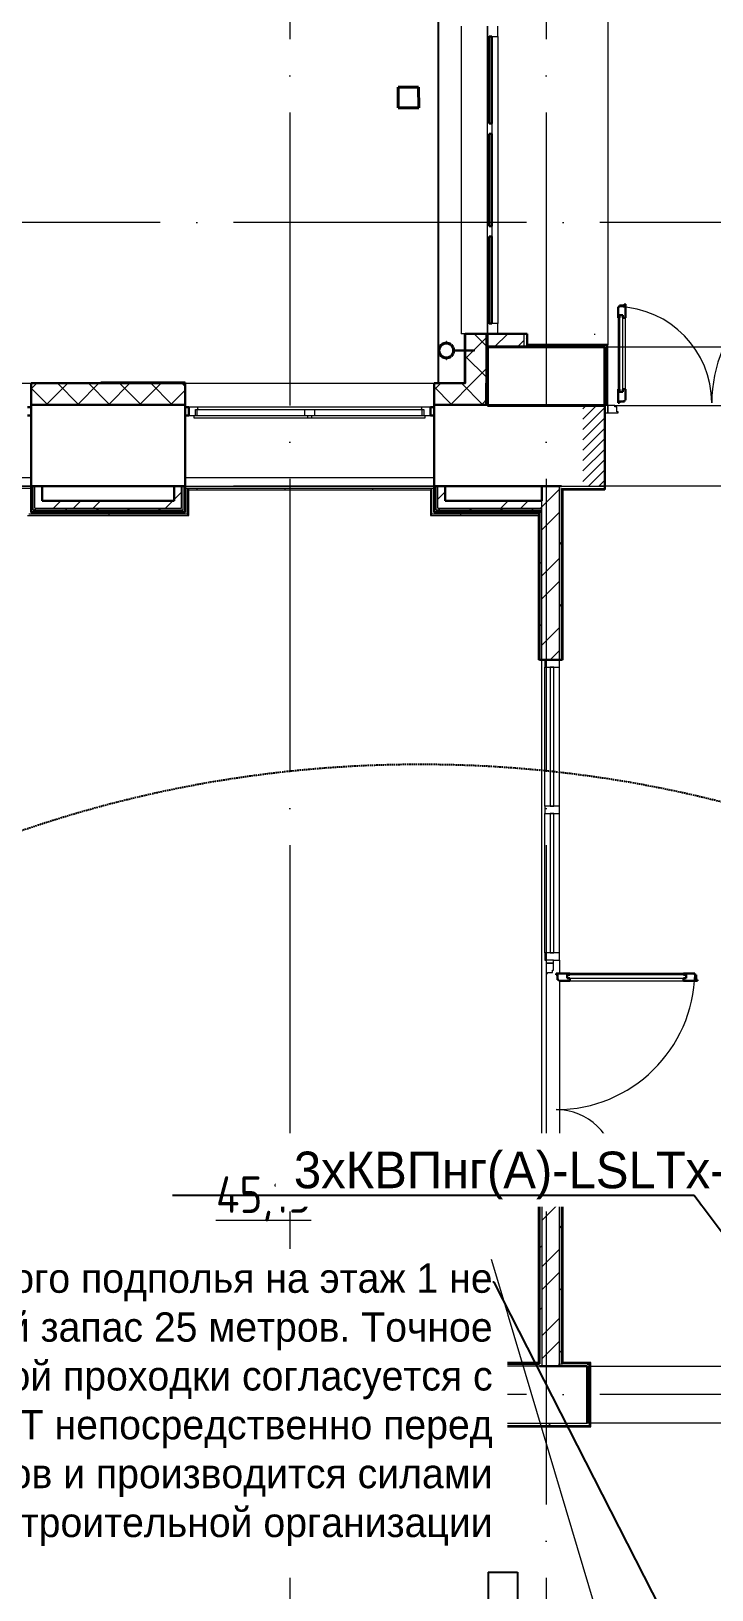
# Model space of a CAD drawing. Header units: millimetres. Extents: x -695119 to 412940, y -249585 to 622758.
# Drawn here: x 138346 to 142991, y 68303 to 78940 of the extents above; entities that cross this region are included whole.
import ezdxf
from ezdxf import colors
from ezdxf.entities.mleader import LeaderData, LeaderLine
from ezdxf.math import Vec2, Vec3

# ---------------------------------------------------------------- set-up
doc = ezdxf.new("R2010")
doc.units = ezdxf.units.MM
for name, pattern in [('ADSK_Линия сетки', [25, 20, -2.5, 0, -2.5]), ('ADSK_Невидимые', [5, 3, -2]), ('ADSK_Сверху', [450, 300, -150]), ('ADSK_Штриховая_ш2 п1_5', [4.5, 3, -1.5]), ('DASH', [0.75, 0.5, -0.25])]:
    doc.linetypes.add(name, pattern=pattern)
for name, color, linetype, lineweight in [('_ Окна', 252, 'Continuous', 30), ('_СС_КНС-Внешние связи', 250, 'Continuous', 30), ('Витраж', 252, 'Continuous', 9), ('Двери', 8, 'Continuous', 9), ('Линии', 7, 'Continuous', 9), ('Марки помещений', 8, 'Continuous', 20), ('Несущие колонны', 252, 'Continuous', 18), ('Обобщенные модели', 8, 'Continuous', 18), ('Ограждение', 8, 'Continuous', 9), ('Окна', 252, 'Continuous', 9), ('Оси', 252, 'Continuous', 9), ('Панели витража', 8, 'Continuous', 9), ('Перекрытие', 252, 'Continuous', 18), ('Стены внутренние', 252, 'Continuous', 18), ('Стены наружные', 252, 'Continuous', 18), ('Стены разрез', 7, 'Continuous', 30), ('Стены штриховка', 7, 'Continuous', 9), ('ТХ Текст', 251, 'Continuous', 0)]:
    doc.layers.add(name, color=color, linetype=linetype, lineweight=lineweight)
doc.layers.add('_19D-Телекоммуникационные шкафы', color=7, linetype='Continuous')
doc.layers.add('Стены', color=194, linetype='Continuous')
doc.layers.add('Двери открывание', color=7, linetype='Continuous', lineweight=9, true_color=0xc0c0c0)
doc.styles.add('GOST Common_3', font='', dxfattribs={"height": 3.5})
doc.styles.add('Mipgost_5', font='', dxfattribs={"height": 250})
doc.styles.get('GOST Common_3').set_extended_font_data('GOST type B')
doc.styles.get('Mipgost_5').set_extended_font_data('Mipgost')
pattern_1 = [(0, (-32121.8, 98), (0, 600), []), (90, (-32121.8, 98), (-600, 4e-14), [])]

# ---------------------------------------------------------------- blocks, each defined once
blk = doc.blocks.new('1 этаж')
at = {"layer": 'Двери', "lineweight": 18, "true_color": 0x636466}
h = blk.add_hatch(dxfattribs=at)
h.set_pattern_fill('FP_2', color=251, style=0, pattern_type=2)
h.set_pattern_definition([(45, (-31807.8, -5066.73), (-35.3553, 35.3553), [])])
h.paths.add_polyline_path([(-32558, -5342), (-32558, -4792), (-32708, -4792), (-32708, -5342)])
h.paths.add_polyline_path([(-30808, -5342), (-30658, -5342), (-30658, -4792), (-30808, -4792), (-30808, -4876)])
h = blk.add_hatch(dxfattribs=at)
h.set_pattern_fill('FP_2', color=251, angle=180, style=0, pattern_type=2)
h.set_pattern_definition([(225, (-36377.8, -11541.73), (35.3553, -35.3553), [])])
h.paths.add_polyline_path([(-35603, -11737), (-35603, -11347), (-35753, -11347), (-35753, -11737)])
h.paths.add_polyline_path([(-37403, -11737), (-37253, -11737), (-37253, -11347), (-37403, -11347)])
at = {"layer": 'Обобщенные модели', "lineweight": 9, "true_color": 0x636466}
h = blk.add_hatch(dxfattribs=at)
h.set_pattern_fill('FP_8', color=251, style=0, pattern_type=2)
h.set_pattern_definition([(45, (-32121.82, 98), (-106.066, 106.066), [])])
h.paths.add_polyline_path([(-33640, -4465), (-33627, -4464), (-33608, -4454), (-33594, -4436), (-33590, -4416), (-33596, -4393), (-33610, -4376), (-33630, -4367), (-33653, -4368), (-33672, -4378), (-33685, -4396), (-33690, -4416), (-33684, -4439), (-33669, -4456), (-33649, -4465)])
at = {"layer": 'Ограждение', "true_color": 0x636466}
h = blk.add_hatch(dxfattribs=at)
h.set_pattern_fill('FP_25', color=251, style=0, pattern_type=2)
h.set_pattern_definition(pattern_1)
h.paths.add_polyline_path([(-35398, -5367), (-33748, -5367), (-33738, -5357), (-35408, -5357)])
h = blk.add_hatch(dxfattribs=at)
h.set_pattern_fill('FP_25', color=251, style=0, pattern_type=2)
h.set_pattern_definition(pattern_1)
h.paths.add_polyline_path([(-32843, -6527), (-32843, -5367), (-32848, -5362), (-32848, -6527)])
h = blk.add_hatch(dxfattribs=at)
h.set_pattern_fill('FP_25', color=251, style=0, pattern_type=2)
h.set_pattern_definition(pattern_1)
h.paths.add_polyline_path([(-32558, -5367), (-32558, -5362), (-32848, -5362), (-32843, -5367)])
h = blk.add_hatch(dxfattribs=at)
h.set_pattern_fill('FP_25', color=251, style=0, pattern_type=2)
h.set_pattern_definition(pattern_1)
h.paths.add_polyline_path([(-35398, -5542), (-35408, -5532), (-36488, -5532), (-36498, -5542), (-35915, -5542)])
h = blk.add_hatch(dxfattribs=at)
h.set_pattern_fill('FP_25', color=251, style=0, pattern_type=2)
h.set_pattern_definition(pattern_1)
h.paths.add_polyline_path([(-33748, -5542), (-33013, -5542), (-33003, -5532), (-33738, -5532)])
h = blk.add_hatch(dxfattribs=at)
h.set_pattern_fill('FP_25', color=251, style=0, pattern_type=2)
h.set_pattern_definition(pattern_1)
h.paths.add_polyline_path([(-33003, -6527), (-33003, -5532), (-33013, -5542), (-33013, -6527)])
h = blk.add_hatch(dxfattribs=at)
h.set_pattern_fill('FP_25', color=251, style=0, pattern_type=2)
h.set_pattern_definition(pattern_1)
h.paths.add_polyline_path([(-33003, -11332), (-33003, -10127), (-33013, -10127), (-33013, -11322)])
h = blk.add_hatch(dxfattribs=at)
h.set_pattern_fill('FP_26', color=251, style=0, pattern_type=2)
h.set_pattern_definition(pattern_1)
h.paths.add_polyline_path([(-32848, -11327), (-32843, -11322), (-32843, -10127), (-32848, -10127), (-32848, -11115)])
h = blk.add_hatch(dxfattribs=at)
h.set_pattern_fill('FP_25', color=251, style=0, pattern_type=2)
h.set_pattern_definition(pattern_1)
h.paths.add_polyline_path([(-35743, -11332), (-33003, -11332), (-33013, -11322), (-35743, -11322)])
h = blk.add_hatch(dxfattribs=at)
h.set_pattern_fill('FP_25', color=251, style=0, pattern_type=2)
h.set_pattern_definition(pattern_1)
h.paths.add_polyline_path([(-32663, -11327), (-32658, -11327), (-32653, -11322), (-32843, -11322), (-32848, -11327), (-32678, -11327)])
h = blk.add_hatch(dxfattribs=at)
h.set_pattern_fill('FP_25', color=251, style=0, pattern_type=2)
h.set_pattern_definition(pattern_1)
h.paths.add_polyline_path([(-32653, -11762), (-32658, -11757), (-35743, -11757), (-35743, -11762), (-32657, -11762)])
at = {"layer": '_ Окна', "color": 251, "lineweight": 18, "true_color": 0x636466}
for p, q in [((-33358, -2202), (-33358, -2272)), ((-33288, -2272), (-33288, -2202)), ((-33358, -2272), (-33348, -2272)), ((-33328, -2272), (-33288, -2272)), ((-33348, -4232), (-33358, -4232)), ((-33358, -4232), (-33358, -4302)), ((-33288, -4232), (-33328, -4232)), ((-33288, -4302), (-33288, -4232)), ((-35338, -4802), (-35398, -4802)), ((-35398, -4802), (-35398, -4860)), ((-35398, -4860), (-35360, -4860)), ((-35352, -4860), (-35352, -4819)), ((-35352, -4819), (-35340, -4819)), ((-35334, -4819), (-35338, -4802)), ((-33807, -4802), (-33812, -4819)), ((-33748, -4802), (-33807, -4802)), ((-33806, -4819), (-33794, -4819)), ((-33794, -4819), (-33794, -4860)), ((-33786, -4860), (-33748, -4860)), ((-33748, -4860), (-33748, -4802))]:
    blk.add_line(p, q, dxfattribs=at)
at = {"layer": '_ Окна', "color": 251, "true_color": 0x636466}
for p, q in [((-33328, -2272), (-33348, -2272)), ((-33348, -2272), (-33348, -2867)), ((-33328, -2867), (-33328, -2272)), ((-33348, -2867), (-33328, -2867)), ((-33328, -2937), (-33348, -2937)), ((-33348, -2937), (-33348, -3567)), ((-33328, -3567), (-33328, -2937)), ((-33348, -3567), (-33328, -3567)), ((-33328, -3637), (-33348, -3637)), ((-33348, -3637), (-33348, -4232)), ((-33328, -4232), (-33328, -3637)), ((-33348, -4232), (-33328, -4232)), ((-36473, -4802), (-36498, -4802)), ((-36498, -4860), (-36473, -4860)), ((-35398, -4802), (-35423, -4802)), ((-35423, -4860), (-35398, -4860)), ((-35398, -4860), (-35398, -4802)), ((-33723, -4802), (-33748, -4802)), ((-33748, -4802), (-33748, -4860)), ((-33748, -4860), (-33723, -4860))]:
    blk.add_line(p, q, dxfattribs=at)
at = {"layer": 'Витраж', "color": 251, "lineweight": 18, "true_color": 0x636466}
for p, q in [((-32968, -6527), (-32968, -6577)), ((-32868, -6527), (-32968, -6527)), ((-32968, -6577), (-32868, -6577)), ((-32868, -6577), (-32868, -6527))]:
    blk.add_line(p, q, dxfattribs=at)
at = {"layer": 'Витраж', "color": 251, "true_color": 0x636466}
for p, q in [((-32968, -7527), (-32968, -6577)), ((-32868, -7527), (-32868, -6577)), ((-32968, -8527), (-32968, -7577)), ((-32868, -8527), (-32868, -7577))]:
    blk.add_line(p, q, dxfattribs=at)
at = {"layer": 'Витраж', "color": 251, "lineweight": 18, "true_color": 0x636466, "extrusion": (0, 0, -1)}
for p, q in [((-32968, -7527), (-32968, -7577)), ((-32868, -7527), (-32968, -7527)), ((-32868, -7577), (-32868, -7527)), ((-32968, -7577), (-32868, -7577)), ((-32968, -8527), (-32968, -8577)), ((-32868, -8527), (-32968, -8527)), ((-32968, -8577), (-32958, -8577)), ((-32908, -8577), (-32868, -8577)), ((-32868, -8577), (-32868, -8527)), ((-32968, -10077), (-32968, -10127)), ((-32958, -10077), (-32968, -10077)), ((-32868, -10077), (-32908, -10077)), ((-32868, -10127), (-32868, -10077)), ((-32968, -10127), (-32868, -10127))]:
    blk.add_line(p, q, dxfattribs=at)
at = {"layer": 'Двери', "color": 251, "lineweight": 30, "true_color": 0x636466}
for p, q in [((-32458, -4118), (-32466, -4118)), ((-32466, -4118), (-32466, -4194)), ((-32424, -4109), (-32458, -4109)), ((-32458, -4109), (-32458, -4118)), ((-32416, -4100), (-32424, -4100)), ((-32424, -4100), (-32424, -4109)), ((-32416, -4194), (-32416, -4100)), ((-32457, -4194), (-32466, -4194)), ((-32457, -4176), (-32457, -4194)), ((-32436, -4176), (-32457, -4176)), ((-32436, -4194), (-32436, -4176)), ((-32416, -4194), (-32436, -4194)), ((-32466, -4680), (-32466, -4774)), ((-32457, -4680), (-32466, -4680)), ((-32457, -4698), (-32457, -4680)), ((-32436, -4680), (-32436, -4698)), ((-32416, -4680), (-32436, -4680)), ((-32416, -4756), (-32416, -4680)), ((-32466, -4774), (-32458, -4774)), ((-32458, -4774), (-32458, -4765)), ((-32458, -4765), (-32424, -4765)), ((-32436, -4698), (-32457, -4698)), ((-32424, -4765), (-32424, -4756)), ((-32424, -4756), (-32416, -4756)), ((-32796, -8669), (-32890, -8669)), ((-32890, -8669), (-32890, -8677)), ((-32890, -8677), (-32881, -8677)), ((-32881, -8677), (-32881, -8711)), ((-32881, -8711), (-32872, -8711)), ((-32872, -8711), (-32872, -8719)), ((-32872, -8719), (-32796, -8719)), ((-32814, -8678), (-32796, -8678)), ((-32814, -8699), (-32814, -8678)), ((-32796, -8699), (-32814, -8699)), ((-32796, -8678), (-32796, -8669)), ((-32796, -8719), (-32796, -8699)), ((-31944, -8669), (-32020, -8669)), ((-32020, -8678), (-32020, -8669)), ((-32002, -8678), (-32020, -8678)), ((-32020, -8699), (-32002, -8699)), ((-32020, -8719), (-32020, -8699)), ((-32020, -8719), (-31926, -8719)), ((-32002, -8699), (-32002, -8678)), ((-31944, -8677), (-31944, -8669)), ((-31935, -8677), (-31944, -8677)), ((-31935, -8711), (-31935, -8677)), ((-31926, -8711), (-31935, -8711)), ((-31926, -8719), (-31926, -8711)), ((-32881, -9977), (-32890, -9977)), ((-32890, -9977), (-32890, -9985)), ((-32890, -9985), (-32796, -9985)), ((-32881, -9943), (-32881, -9977)), ((-32872, -9943), (-32881, -9943)), ((-32796, -9935), (-32872, -9935)), ((-32872, -9935), (-32872, -9943)), ((-32796, -9955), (-32814, -9955)), ((-32814, -9955), (-32814, -9976)), ((-32814, -9976), (-32796, -9976)), ((-32796, -9935), (-32796, -9955)), ((-32796, -9976), (-32796, -9985)), ((-32484, -9935), (-32560, -9935)), ((-32560, -9935), (-32560, -9955)), ((-32560, -9955), (-32542, -9955)), ((-32560, -9976), (-32560, -9985)), ((-32542, -9976), (-32560, -9976)), ((-32560, -9985), (-32466, -9985)), ((-32542, -9955), (-32542, -9976)), ((-32484, -9943), (-32484, -9935)), ((-32475, -9943), (-32484, -9943)), ((-32475, -9977), (-32475, -9943)), ((-32466, -9977), (-32475, -9977)), ((-32466, -9985), (-32466, -9977)), ((-35887, -11773), (-35895, -11773)), ((-35895, -11773), (-35895, -11849)), ((-35887, -11764), (-35887, -11773)), ((-35853, -11764), (-35887, -11764)), ((-35845, -11755), (-35853, -11755)), ((-35853, -11755), (-35853, -11764)), ((-35845, -11849), (-35845, -11755)), ((-35895, -11849), (-35875, -11849)), ((-35875, -11849), (-35875, -11831)), ((-35875, -11831), (-35854, -11831)), ((-35854, -11831), (-35854, -11849)), ((-35854, -11849), (-35845, -11849)), ((-35895, -11965), (-35895, -12059)), ((-35895, -11965), (-35875, -11965)), ((-35875, -11965), (-35875, -11983)), ((-35875, -11983), (-35854, -11983)), ((-35854, -11965), (-35845, -11965)), ((-35854, -11983), (-35854, -11965)), ((-35845, -12041), (-35845, -11965)), ((-35895, -12059), (-35887, -12059)), ((-35887, -12059), (-35887, -12050)), ((-35887, -12050), (-35853, -12050)), ((-35853, -12050), (-35853, -12041)), ((-35853, -12041), (-35845, -12041))]:
    blk.add_line(p, q, dxfattribs=at)
at = {"layer": 'Двери', "color": 251, "true_color": 0x636466}
for p, q in [((-32466, -4194), (-32466, -4680)), ((-32457, -4176), (-32457, -4698)), ((-32436, -4176), (-32457, -4176)), ((-32436, -4698), (-32436, -4176)), ((-32416, -4680), (-32416, -4194)), ((-32457, -4698), (-32436, -4698)), ((-32558, -4792), (-32558, -4842)), ((-32538, -4792), (-32558, -4792)), ((-32558, -4842), (-32538, -4842)), ((-32538, -4842), (-32538, -4792)), ((-32489, -4792), (-32538, -4792)), ((-32538, -4792), (-32538, -4842)), ((-32538, -4842), (-32466, -4842)), ((-32489, -4800), (-32489, -4792)), ((-32475, -4800), (-32489, -4800)), ((-32475, -4834), (-32475, -4800)), ((-32466, -4834), (-32475, -4834)), ((-32466, -4842), (-32466, -4834)), ((-32908, -8577), (-32958, -8577)), ((-32958, -8577), (-32958, -8597)), ((-32958, -8597), (-32908, -8597)), ((-32908, -8597), (-32958, -8597)), ((-32958, -8597), (-32958, -8669)), ((-32908, -8597), (-32908, -8577)), ((-32908, -8646), (-32908, -8597)), ((-32958, -8669), (-32950, -8669)), ((-32950, -8669), (-32950, -8660)), ((-32950, -8660), (-32916, -8660)), ((-32916, -8660), (-32916, -8646)), ((-32916, -8646), (-32908, -8646)), ((-32814, -8678), (-32814, -8699)), ((-32002, -8678), (-32814, -8678)), ((-32814, -8699), (-32002, -8699)), ((-32020, -8669), (-32796, -8669)), ((-32796, -8719), (-32020, -8719)), ((-32002, -8699), (-32002, -8678)), ((-32950, -9985), (-32958, -9985)), ((-32958, -9985), (-32958, -10057)), ((-32950, -9994), (-32950, -9985)), ((-32916, -9994), (-32950, -9994)), ((-32916, -10008), (-32916, -9994)), ((-32814, -9955), (-32542, -9955)), ((-32814, -9976), (-32814, -9955)), ((-32542, -9976), (-32814, -9976)), ((-32560, -9935), (-32796, -9935)), ((-32796, -9985), (-32560, -9985)), ((-32542, -9955), (-32542, -9976)), ((-32908, -10057), (-32958, -10057)), ((-32958, -10057), (-32958, -10077)), ((-32958, -10057), (-32908, -10057)), ((-32958, -10077), (-32908, -10077)), ((-32908, -10008), (-32916, -10008)), ((-32908, -10057), (-32908, -10008)), ((-32908, -10077), (-32908, -10057)), ((-35773, -11687), (-35845, -11687)), ((-35845, -11687), (-35845, -11695)), ((-35845, -11695), (-35836, -11695)), ((-35836, -11695), (-35836, -11729)), ((-35753, -11687), (-35773, -11687)), ((-35773, -11687), (-35773, -11737)), ((-35773, -11737), (-35773, -11687)), ((-35753, -11737), (-35753, -11687)), ((-35836, -11729), (-35822, -11729)), ((-35822, -11729), (-35822, -11737)), ((-35822, -11737), (-35773, -11737)), ((-35773, -11737), (-35753, -11737)), ((-35895, -11849), (-35895, -11965)), ((-35875, -11831), (-35875, -11983)), ((-35854, -11831), (-35875, -11831)), ((-35854, -11983), (-35854, -11831)), ((-35845, -11965), (-35845, -11849)), ((-35875, -11983), (-35854, -11983))]:
    blk.add_line(p, q, dxfattribs=at)
at = {"layer": 'Двери', "color": 251, "linetype": 'ADSK_Штриховая_ш2 п1_5', "true_color": 0x636466}
for p, q in [((-32558, -4792), (-32708, -4792)), ((-32558, -5342), (-32558, -4792)), ((-32708, -5342), (-32558, -5342)), ((-35603, -11347), (-35753, -11347)), ((-35753, -11347), (-35753, -11737)), ((-35753, -11737), (-35603, -11737))]:
    blk.add_line(p, q, dxfattribs=at)
at = {"layer": 'Двери открывание', "color": 251, "true_color": 0x636466}
for centre, radius, start, end in [((-30882, -4774), 946, 91.0903, 180), ((-32484, -4774), 656, 0, 88.4277), ((-32890, -8651), 946, 270, 358.9097), ((-32890, -10003), 406, 2.541, 90), ((-37179, -11755), 1066, 270.9675, 0), ((-35827, -11755), 286, 180, 266.3916)]:
    blk.add_arc(centre, radius, start, end, dxfattribs=at)
at = {"layer": 'Линии', "color": 251, "linetype": 'ADSK_Невидимые', "ltscale": 100, "true_color": 0x636466}
blk.add_line((-32629, -4303), (-32629, -4310), dxfattribs=at)
at = {"layer": 'Линии', "color": 251, "linetype": 'ADSK_Сверху', "ltscale": 100, "true_color": 0x636466}
for p, q in [((-32558, -4392), (-30808, -4392)), ((-32678, -11347), (-30658, -11347)), ((-30658, -11737), (-32678, -11737))]:
    blk.add_line(p, q, dxfattribs=at)
at = {"layer": 'Несущие колонны', "color": 251, "lineweight": 40, "true_color": 0x636466}
for p, q in [((-33969, -2620), (-33829, -2619)), ((-33829, -2619), (-33969, -2620)), ((-33968, -2760), (-33969, -2620)), ((-33969, -2620), (-33968, -2760)), ((-33829, -2619), (-33828, -2759)), ((-33828, -2759), (-33829, -2619)), ((-33828, -2759), (-33968, -2760)), ((-33968, -2760), (-33828, -2759)), ((-33358, -4392), (-32558, -4392)), ((-33358, -4792), (-33358, -4392)), ((-33358, -4392), (-33358, -4792)), ((-32558, -4392), (-33108, -4392)), ((-32558, -4392), (-32558, -4792)), ((-32558, -4792), (-32558, -4392)), ((-32558, -4792), (-33358, -4792)), ((-33358, -4792), (-32708, -4792)), ((-32708, -4792), (-32558, -4792))]:
    blk.add_line(p, q, dxfattribs=at)
at = {"layer": 'Несущие колонны', "color": 251, "true_color": 0x636466}
blk.add_line((-33108, -4392), (-33358, -4392), dxfattribs=at)
at = {"layer": 'Обобщенные модели', "color": 251, "true_color": 0x636466}
for p, q in [((-33639, -4354), (-33641, -4354)), ((-33641, -4354), (-33641, -4364)), ((-33639, -4354), (-33641, -4354)), ((-33641, -4354), (-33641, -4364)), ((-33639, -4354), (-33641, -4354)), ((-33641, -4354), (-33641, -4364)), ((-33639, -4354), (-33641, -4354)), ((-33641, -4354), (-33641, -4364)), ((-33639, -4364), (-33639, -4354)), ((-33639, -4364), (-33639, -4354)), ((-33639, -4364), (-33639, -4354)), ((-33639, -4364), (-33639, -4354)), ((-33641, -4366), (-33641, -4364)), ((-33639, -4366), (-33641, -4366)), ((-33641, -4468), (-33641, -4466)), ((-33641, -4466), (-33639, -4466)), ((-33639, -4364), (-33639, -4366)), ((-33639, -4466), (-33639, -4468)), ((-33448, -4413), (-33588, -4413)), ((-33588, -4413), (-33588, -4415)), ((-33588, -4417), (-33588, -4419)), ((-33588, -4419), (-33448, -4419)), ((-33448, -4419), (-33448, -4413)), ((-33641, -4468), (-33641, -4478)), ((-33641, -4468), (-33641, -4478)), ((-33641, -4468), (-33641, -4478)), ((-33641, -4468), (-33641, -4478)), ((-33641, -4478), (-33639, -4478)), ((-33641, -4478), (-33639, -4478)), ((-33641, -4478), (-33639, -4478)), ((-33641, -4478), (-33639, -4478)), ((-33639, -4478), (-33639, -4468)), ((-33639, -4478), (-33639, -4468)), ((-33639, -4478), (-33639, -4468)), ((-33639, -4478), (-33639, -4468))]:
    blk.add_line(p, q, dxfattribs=at)
for radius, start, end in [(52, 0, 180), (52, 180, 0), (50, 0, 180), (50, 180, 0)]:
    blk.add_arc((-33640, -4416), radius, start, end, dxfattribs=at)
at = {"layer": 'Обобщенные модели', "color": 251, "lineweight": 40, "true_color": 0x636466}
for start, end in [(156.6941, 180), (180, 203.3059), (130.583, 152.8285), (207.1715, 228.9232), (103.6312, 126.2008), (233.7992, 256.3688), (78.9964, 101.0036), (258.9964, 281.0036), (53.7992, 76.3688), (283.6312, 306.2008), (27.1715, 49.417), (310.583, 332.8285), (0, 23.3059), (336.6941, 0)]:
    blk.add_arc((-33640, -4416), 50, start, end, dxfattribs=at)
at = {"layer": 'Ограждение', "color": 251, "true_color": 0x636466}
for p, q in [((-32538, -987), (-32538, -4377)), ((-32538, -4377), (-32543, -4377)), ((-35398, -5367), (-35408, -5357)), ((-35408, -5357), (-35408, -5532)), ((-35398, -5542), (-35398, -5367)), ((-35398, -5367), (-33748, -5367)), ((-33748, -5367), (-33738, -5357)), ((-33748, -5367), (-33748, -5542)), ((-33738, -5532), (-33738, -5357)), ((-32843, -5367), (-32848, -5362)), ((-32843, -6527), (-32843, -5367)), ((-32843, -5367), (-32558, -5367)), ((-32558, -5362), (-32558, -5367)), ((-36498, -5542), (-35398, -5542)), ((-35408, -5532), (-36488, -5532)), ((-35398, -5542), (-35408, -5532)), ((-33748, -5542), (-33738, -5532)), ((-33748, -5542), (-33013, -5542)), ((-33003, -5532), (-33738, -5532)), ((-33003, -5532), (-33013, -5542)), ((-33013, -5542), (-33013, -6527)), ((-33003, -6527), (-33013, -6527)), ((-32843, -6527), (-32848, -6527)), ((-33013, -10127), (-33003, -10127)), ((-33013, -10127), (-33013, -11322)), ((-32848, -10127), (-32843, -10127)), ((-32843, -11322), (-32843, -10127)), ((-35743, -11332), (-35743, -11322)), ((-33013, -11322), (-35743, -11322)), ((-33013, -11322), (-33003, -11332)), ((-32843, -11322), (-32848, -11327)), ((-32653, -11322), (-32843, -11322)), ((-32653, -11322), (-32658, -11327)), ((-32653, -11762), (-32653, -11322)), ((-35743, -11762), (-35743, -11757)), ((-35743, -11762), (-32653, -11762)), ((-32653, -11762), (-32658, -11757))]:
    blk.add_line(p, q, dxfattribs=at)
at = {"layer": 'Окна', "color": 251, "true_color": 0x636466}
for p, q in [((-33538, -2202), (-33538, -4302)), ((-33359, -4302), (-33359, -2202)), ((-33358, -4232), (-33358, -2272)), ((-33288, -2272), (-33288, -4232)), ((-33328, -2867), (-33328, -2937)), ((-33328, -3567), (-33328, -3637)), ((-33508, -4302), (-33538, -4302)), ((-35360, -4860), (-34588, -4860)), ((-35360, -4877), (-35360, -4860)), ((-34588, -4877), (-35360, -4877)), ((-35340, -4819), (-34608, -4819)), ((-35340, -4860), (-35340, -4819)), ((-33807, -4802), (-35338, -4802)), ((-34608, -4819), (-34538, -4819)), ((-34608, -4819), (-34608, -4860)), ((-34588, -4860), (-34558, -4860)), ((-34588, -4860), (-34588, -4877)), ((-34558, -4877), (-34588, -4877)), ((-34558, -4860), (-33786, -4860)), ((-34558, -4877), (-34558, -4860)), ((-33786, -4877), (-34558, -4877)), ((-34538, -4819), (-33806, -4819)), ((-34538, -4860), (-34538, -4819)), ((-33806, -4819), (-33806, -4860)), ((-33786, -4860), (-33786, -4877))]:
    blk.add_line(p, q, dxfattribs=at)
at = {"layer": 'Оси', "color": 251, "linetype": 'ADSK_Линия сетки', "ltscale": 100, "true_color": 0x636466}
for p, q in [((-34708, 32209), (-34708, -33768)), ((-32958, 32209), (-32958, -33768)), ((4409, -3542), (-72530, -3542)), ((4409, -5342), (-72530, -5342)), ((4409, -11542), (-72530, -11542))]:
    blk.add_line(p, q, dxfattribs=at)
at = {"layer": 'Панели витража', "color": 251, "lineweight": 18, "true_color": 0x636466}
for p, q in [((-32930, -6577), (-32930, -7527)), ((-32905, -6577), (-32930, -6577)), ((-32905, -7527), (-32905, -6577)), ((-32930, -7527), (-32905, -7527)), ((-32930, -7577), (-32930, -8527)), ((-32905, -7577), (-32930, -7577)), ((-32905, -8527), (-32905, -7577)), ((-32930, -8527), (-32905, -8527))]:
    blk.add_line(p, q, dxfattribs=at)
at = {"layer": 'Перекрытие', "color": 251, "ltscale": 100, "true_color": 0x636466}
blk.add_line((-32489, -4792), (-30877, -4792), dxfattribs=at)
at = {"layer": 'Стены', "color": 251, "true_color": 0x636466}
for p, q in [((-33693, -4640), (-33693, 11056)), ((-33513, -4413), (-33513, -4302)), ((-33513, -4640), (-33513, -4419))]:
    blk.add_line(p, q, dxfattribs=at)
at = {"layer": 'Стены внутренние', "color": 251, "lineweight": 30, "true_color": 0x636466}
for p, q in [((-33510, -4302), (-33510, -4413)), ((-33368, -4302), (-33510, -4302)), ((-33510, -4419), (-33510, -4640)), ((-35423, -4640), (-36473, -4640)), ((-36473, -4640), (-36473, -4782)), ((-35423, -4782), (-35423, -4640)), ((-33510, -4640), (-33723, -4640)), ((-33723, -4640), (-33723, -4782)), ((-33358, -4640), (-33368, -4640)), ((-36473, -4792), (-36473, -5342)), ((-35423, -5342), (-35423, -4792)), ((-33723, -4792), (-33723, -5342)), ((-32558, -4792), (-33358, -4792)), ((-32558, -5342), (-32558, -4792)), ((-36398, -5342), (-35498, -5342)), ((-33648, -5342), (-32988, -5342)), ((-35753, -11347), (-35753, -11737)), ((-32678, -11347), (-32868, -11347))]:
    blk.add_line(p, q, dxfattribs=at)
at = {"layer": 'Стены внутренние', "color": 251, "linetype": 'Continuous', "lineweight": 9, "true_color": 0x636466}
for p, q in [((-33451, -4414), (-33368, -4330)), ((-33368, -4384), (-33448, -4304)), ((-33508, -4470), (-33457, -4419)), ((-33368, -4596), (-33508, -4456)), ((-33467, -4642), (-33368, -4542)), ((-36471, -4675), (-36437, -4642)), ((-36364, -4782), (-36471, -4675)), ((-36365, -4782), (-36225, -4642)), ((-36326, -4640), (-36327, -4642)), ((-36152, -4782), (-36292, -4642)), ((-36153, -4782), (-36013, -4642)), ((-35940, -4782), (-36080, -4642)), ((-35941, -4782), (-35801, -4642)), ((-35727, -4782), (-35867, -4642)), ((-35729, -4782), (-35589, -4642)), ((-35515, -4782), (-35655, -4642)), ((-35425, -4660), (-35443, -4642)), ((-33721, -4683), (-33680, -4642)), ((-33606, -4782), (-33721, -4667)), ((-33607, -4782), (-33467, -4642)), ((-33394, -4782), (-33534, -4642)), ((-35517, -4782), (-35425, -4690)), ((-33395, -4782), (-33358, -4744))]:
    blk.add_line(p, q, dxfattribs=at)
at = {"layer": 'Стены внутренние', "color": 251, "true_color": 0x636466}
for p, q in [((-38173, -4640), (-36473, -4640)), ((-35423, -4640), (-33723, -4640)), ((-33368, -4782), (-33358, -4782)), ((-33358, -4782), (-33358, -4716)), ((-35423, -4792), (-36473, -4792)), ((-33358, -4792), (-33723, -4792)), ((-38173, -5282), (-36473, -5282)), ((-35423, -5282), (-33723, -5282)), ((-32853, -5342), (-32558, -5342)), ((-33003, -11347), (-40638, -11347)), ((-35822, -11737), (-37184, -11737)), ((-35753, -11737), (-32678, -11737))]:
    blk.add_line(p, q, dxfattribs=at)
at = {"layer": 'Стены наружные', "color": 251, "lineweight": 30, "true_color": 0x636466}
for p, q in [((-33088, -4302), (-33368, -4302)), ((-33358, -4716), (-33358, -4302)), ((-33088, -4377), (-33088, -4302)), ((-33108, -4392), (-32558, -4392)), ((-33093, -4377), (-32543, -4377)), ((-32558, -4392), (-32558, -4792)), ((-32543, -4792), (-32543, -4377)), ((-35423, -4635), (-35998, -4635)), ((-35998, -4635), (-35998, -4640)), ((-35423, -4640), (-35423, -4635)), ((-33368, -4640), (-33368, -4782)), ((-36473, -4782), (-36473, -4792)), ((-35423, -4792), (-35423, -4782)), ((-33723, -4782), (-33723, -4792)), ((-33358, -4792), (-33358, -4782)), ((-36398, -5342), (-36473, -5342)), ((-36473, -5342), (-36473, -5522)), ((-36398, -5442), (-36398, -5342)), ((-35498, -5342), (-35498, -5442)), ((-35423, -5342), (-35498, -5342)), ((-35423, -5522), (-35423, -5342)), ((-33648, -5342), (-33723, -5342)), ((-33723, -5342), (-33723, -5522)), ((-33648, -5442), (-33648, -5342)), ((-32988, -5342), (-32988, -5442)), ((-32853, -5342), (-32988, -5342)), ((-32853, -5362), (-32853, -5357)), ((-32848, -5362), (-32558, -5362)), ((-32848, -6527), (-32848, -5362)), ((-32558, -5362), (-32558, -5342)), ((-36473, -5517), (-35423, -5517)), ((-35423, -5517), (-36473, -5517)), ((-36473, -5522), (-35423, -5522)), ((-35498, -5442), (-36398, -5442)), ((-33723, -5517), (-32988, -5517)), ((-32988, -5517), (-33723, -5517)), ((-33723, -5522), (-33003, -5522)), ((-32988, -5442), (-33648, -5442)), ((-33003, -5522), (-33003, -6527)), ((-33003, -6527), (-32848, -6527)), ((-32848, -10127), (-33003, -10127)), ((-33003, -10127), (-33003, -11332)), ((-32848, -11327), (-32848, -10127)), ((-33003, -11332), (-35753, -11332)), ((-35753, -11332), (-35753, -11347)), ((-33003, -11347), (-32868, -11347)), ((-32868, -11347), (-32868, -11332)), ((-32848, -11332), (-32853, -11332)), ((-32658, -11327), (-32848, -11327)), ((-32663, -11332), (-32678, -11332)), ((-32678, -11347), (-32678, -11737)), ((-32663, -11737), (-32663, -11332)), ((-32658, -11757), (-32658, -11327)), ((-35753, -11737), (-35753, -11757)), ((-35753, -11757), (-32658, -11757))]:
    blk.add_line(p, q, dxfattribs=at)
at = {"layer": 'Стены наружные', "color": 251, "linetype": 'Continuous', "lineweight": 9, "true_color": 0x636466}
for p, q in [((-33358, -4302), (-33368, -4302)), ((-33311, -4392), (-33221, -4302)), ((-33154, -4392), (-33108, -4345)), ((-33093, -4338), (-33088, -4333)), ((-33358, -4402), (-33368, -4402)), ((-32793, -4392), (-32778, -4377)), ((-33358, -4502), (-33368, -4502)), ((-32558, -4581), (-32543, -4566)), ((-35423, -4639), (-35425, -4635)), ((-33358, -4602), (-33368, -4602)), ((-33358, -4702), (-33368, -4702)), ((-35498, -5433), (-35448, -5383)), ((-35448, -5349), (-35440, -5342)), ((-33698, -5430), (-33648, -5380)), ((-32988, -5483), (-32868, -5363)), ((-32853, -5371), (-32848, -5366)), ((-32844, -5362), (-32839, -5357)), ((-32773, -5362), (-32768, -5357)), ((-32703, -5362), (-32698, -5357)), ((-32632, -5362), (-32627, -5357)), ((-32561, -5362), (-32558, -5358)), ((-36469, -5522), (-36464, -5517)), ((-36464, -5517), (-36451, -5504)), ((-36451, -5504), (-36439, -5492)), ((-36320, -5492), (-36270, -5442)), ((-36252, -5517), (-36239, -5504)), ((-36239, -5504), (-36227, -5492)), ((-36185, -5492), (-36135, -5442)), ((-36050, -5492), (-36000, -5442)), ((-36044, -5522), (-36039, -5517)), ((-36039, -5517), (-36027, -5504)), ((-36027, -5504), (-36014, -5492)), ((-35827, -5517), (-35815, -5504)), ((-35815, -5504), (-35802, -5492)), ((-35620, -5522), (-35615, -5517)), ((-35615, -5517), (-35603, -5504)), ((-35603, -5504), (-35590, -5492)), ((-35557, -5492), (-35507, -5442)), ((-33706, -5517), (-33694, -5504)), ((-33694, -5504), (-33681, -5492)), ((-33499, -5522), (-33494, -5517)), ((-33494, -5517), (-33481, -5504)), ((-33481, -5504), (-33469, -5492)), ((-33282, -5517), (-33269, -5504)), ((-33269, -5504), (-33257, -5492)), ((-33267, -5492), (-33217, -5442)), ((-33132, -5492), (-33082, -5442)), ((-33075, -5522), (-33070, -5517)), ((-33070, -5517), (-33057, -5504)), ((-33057, -5504), (-33045, -5492)), ((-32997, -5492), (-32988, -5483)), ((-32988, -5640), (-32868, -5520)), ((-32853, -5441), (-32848, -5436)), ((-32853, -5512), (-32848, -5507)), ((-32853, -5583), (-32848, -5578)), ((-32868, -5739), (-32853, -5724)), ((-32853, -5653), (-32848, -5648)), ((-32853, -5724), (-32848, -5719)), ((-32988, -5954), (-32868, -5834)), ((-32853, -5795), (-32848, -5790)), ((-33003, -5874), (-32988, -5859)), ((-32853, -5866), (-32848, -5861)), ((-32853, -5936), (-32848, -5931)), ((-32988, -6111), (-32868, -5991)), ((-32853, -6007), (-32848, -6002)), ((-32868, -6163), (-32853, -6148)), ((-32853, -6078), (-32848, -6073)), ((-32853, -6148), (-32848, -6143)), ((-32853, -6219), (-32848, -6214)), ((-33003, -6298), (-32988, -6283)), ((-32988, -6426), (-32868, -6306)), ((-32853, -6290), (-32848, -6285)), ((-32853, -6361), (-32848, -6356)), ((-32932, -6527), (-32868, -6463)), ((-32853, -6431), (-32848, -6426)), ((-32853, -6502), (-32848, -6497)), ((-32988, -10197), (-32917, -10127)), ((-32853, -10179), (-32848, -10174)), ((-32988, -10354), (-32868, -10234)), ((-32853, -10250), (-32848, -10245)), ((-32853, -10320), (-32848, -10315)), ((-32868, -10406), (-32853, -10391)), ((-32853, -10391), (-32848, -10386)), ((-33003, -10541), (-32988, -10526)), ((-32853, -10462), (-32848, -10457)), ((-32853, -10532), (-32848, -10527)), ((-32988, -10669), (-32868, -10549)), ((-32853, -10603), (-32848, -10598)), ((-32988, -10826), (-32868, -10706)), ((-32853, -10674), (-32848, -10669)), ((-32853, -10745), (-32848, -10740)), ((-32868, -10830), (-32853, -10815)), ((-32853, -10815), (-32848, -10810)), ((-33003, -10965), (-32988, -10950)), ((-32853, -10886), (-32848, -10881)), ((-32853, -10957), (-32848, -10952)), ((-32988, -11140), (-32868, -11020)), ((-32853, -11027), (-32848, -11022)), ((-32853, -11098), (-32848, -11093)), ((-32853, -11169), (-32848, -11164)), ((-32988, -11297), (-32868, -11177)), ((-32868, -11255), (-32853, -11240)), ((-32853, -11240), (-32848, -11235)), ((-35506, -11347), (-35491, -11332)), ((-35081, -11347), (-35066, -11332)), ((-34657, -11347), (-34642, -11332)), ((-34233, -11347), (-34218, -11332)), ((-33808, -11347), (-33793, -11332)), ((-33384, -11347), (-33369, -11332)), ((-32853, -11310), (-32848, -11305)), ((-32804, -11332), (-32799, -11327)), ((-32733, -11332), (-32728, -11327)), ((-32663, -11332), (-32662, -11332)), ((-32662, -11332), (-32658, -11327)), ((-32678, -11489), (-32663, -11474)), ((-32663, -11403), (-32658, -11398)), ((-32663, -11474), (-32658, -11469)), ((-32663, -11545), (-32658, -11540)), ((-32663, -11615), (-32658, -11610)), ((-32663, -11686), (-32658, -11681)), ((-35703, -11757), (-35698, -11752)), ((-35633, -11757), (-35628, -11752)), ((-35562, -11757), (-35557, -11752)), ((-35491, -11757), (-35486, -11752)), ((-35486, -11752), (-35471, -11737)), ((-35421, -11757), (-35416, -11752)), ((-35350, -11757), (-35345, -11752)), ((-35279, -11757), (-35274, -11752)), ((-35208, -11757), (-35203, -11752)), ((-35138, -11757), (-35133, -11752)), ((-35067, -11757), (-35062, -11752)), ((-35062, -11752), (-35047, -11737)), ((-34996, -11757), (-34991, -11752)), ((-34926, -11757), (-34921, -11752)), ((-34855, -11757), (-34850, -11752)), ((-34784, -11757), (-34779, -11752)), ((-34713, -11757), (-34708, -11752)), ((-34643, -11757), (-34638, -11752)), ((-34638, -11752), (-34623, -11737)), ((-34572, -11757), (-34567, -11752)), ((-34501, -11757), (-34496, -11752)), ((-34431, -11757), (-34426, -11752)), ((-34360, -11757), (-34355, -11752)), ((-34289, -11757), (-34284, -11752)), ((-34218, -11757), (-34213, -11752)), ((-34213, -11752), (-34198, -11737)), ((-34148, -11757), (-34143, -11752)), ((-34077, -11757), (-34072, -11752)), ((-34006, -11757), (-34001, -11752)), ((-33936, -11757), (-33931, -11752)), ((-33865, -11757), (-33860, -11752)), ((-33794, -11757), (-33789, -11752)), ((-33789, -11752), (-33774, -11737)), ((-33724, -11757), (-33719, -11752)), ((-33653, -11757), (-33648, -11752)), ((-33582, -11757), (-33577, -11752)), ((-33511, -11757), (-33506, -11752)), ((-33441, -11757), (-33436, -11752)), ((-33370, -11757), (-33365, -11752)), ((-33365, -11752), (-33350, -11737)), ((-33299, -11757), (-33294, -11752)), ((-33229, -11757), (-33224, -11752)), ((-33158, -11757), (-33153, -11752)), ((-33087, -11757), (-33082, -11752)), ((-33016, -11757), (-33011, -11752)), ((-32946, -11757), (-32941, -11752)), ((-32941, -11752), (-32926, -11737)), ((-32875, -11757), (-32870, -11752)), ((-32804, -11757), (-32799, -11752)), ((-32734, -11757), (-32729, -11752)), ((-32663, -11757), (-32658, -11752)), ((-32663, -11757), (-32663, -11757))]:
    blk.add_line(p, q, dxfattribs=at)
at = {"layer": 'Стены наружные', "color": 251, "true_color": 0x636466}
for p, q in [((-33358, -4392), (-33108, -4392)), ((-38173, -5342), (-36473, -5342)), ((-36473, -5357), (-38173, -5357)), ((-35423, -5342), (-33723, -5342)), ((-33723, -5357), (-35423, -5357)), ((-32988, -10127), (-32988, -6527)), ((-32868, -8577), (-32868, -8669)), ((-32868, -8719), (-32868, -9935)), ((-32868, -9985), (-32868, -10077))]:
    blk.add_line(p, q, dxfattribs=at)
at = {"layer": 'Стены разрез', "color": 251, "true_color": 0x636466}
for p, q in [((-32928, -10077), (-32928, -10082)), ((-32928, -10082), (-32908, -10082)), ((-32908, -10082), (-32908, -10077))]:
    blk.add_line(p, q, dxfattribs=at)
at = {"layer": 'Стены штриховка', "color": 251, "true_color": 0x636466}
for p, q in [((-33508, -4413), (-33508, -4304)), ((-33508, -4304), (-33368, -4304)), ((-33368, -4640), (-33368, -4302)), ((-33108, -4392), (-33108, -4302)), ((-33093, -4302), (-33093, -4392)), ((-33508, -4642), (-33508, -4419)), ((-35425, -4642), (-36471, -4642)), ((-36471, -4642), (-36471, -4716)), ((-35425, -4716), (-35425, -4642)), ((-33721, -4642), (-33721, -4716)), ((-33508, -4642), (-33721, -4642)), ((-33510, -4640), (-33508, -4640)), ((-36473, -4716), (-36471, -4716)), ((-36473, -4782), (-35423, -4782)), ((-35425, -4716), (-35423, -4716)), ((-33723, -4716), (-33721, -4716)), ((-33723, -4782), (-33368, -4782)), ((-36460, -5504), (-36460, -5342)), ((-36448, -5492), (-36448, -5342)), ((-35448, -5492), (-35448, -5342)), ((-35435, -5504), (-35435, -5342)), ((-33710, -5504), (-33710, -5342)), ((-33698, -5492), (-33698, -5342)), ((-32868, -6527), (-32868, -5342)), ((-32853, -5357), (-32558, -5357)), ((-32853, -6527), (-32853, -5362)), ((-36460, -5504), (-35435, -5504)), ((-36448, -5492), (-35448, -5492)), ((-33710, -5504), (-32988, -5504)), ((-33698, -5492), (-32988, -5492)), ((-32988, -6527), (-32988, -5442)), ((-32988, -10127), (-32988, -11347)), ((-32868, -11332), (-32868, -10127)), ((-32853, -11332), (-32853, -10127)), ((-32678, -11332), (-32848, -11332)), ((-35753, -11752), (-32663, -11752)), ((-32663, -11752), (-32663, -11737))]:
    blk.add_line(p, q, dxfattribs=at)
at = {"layer": 'Марки помещений', "color": 251, "true_color": 0x636466, "style": 'GOST Common_3', "width": 0.9}
blk.add_text('%%U45,13', height=250, dxfattribs=at).set_placement((-35212, -10302))
blk = doc.blocks.new('кркеркуеркер')
for p, q in [((-100, 854), (100, 854)), ((-100, 854), (-100, 154)), ((100, 854), (100, 154)), ((-100, 154), (-180, 154)), ((-180, 154), (0, 0)), ((180, 154), (0, 0)), ((100, 154), (180, 154))]:
    blk.add_line(p, q)
blk = doc.blocks.new('план Новый корпус (не печатать) 2$0$_Dot')
at = {"color": 251, "linetype": 'ByBlock', "lineweight": -2}
blk.add_line((-0.5, 0), (-1, 0), dxfattribs=at)
at = {"color": 251, "linetype": 'ByBlock', "const_width": 0.5}
blk.add_lwpolyline([(-0.25, 0, 1), (0.25, 0, 1)], format="xyb", close=True, dxfattribs=at)

msp = doc.modelspace()

# ---------------------------------------------------------------- linework, layer by layer
at = {"layer": '_19D-Телекоммуникационные шкафы', "color": 7, "linetype": 'DASH', "ltscale": 20}
msp.add_circle((140998.921, 65593.037), 8344.415, dxfattribs=at)

# ---------------------------------------------------------------- block references
for name, p in [('1 этаж', (174819.19, 81176.937)), ('кркеркуеркер', (141565.491, 67568.601))]:
    msp.add_blockref(name, p)

# ---------------------------------------------------------------- leaders
at = {"layer": 'ТХ Текст', "color": 0, "ltscale": 100}
ml = msp.add_multileader_mtext('Standard', dxfattribs=at)
ml.set_content('ИР {\\C256;1-102-1/17}', color=251, style='Mipgost_5')
ml.set_leader_properties(color=251)
ml.set_arrow_properties(name='план Новый корпус (не печатать) 2$0$_Dot')
ml.build(insert=Vec2(0, 0))
ml.multileader.update_dxf_attribs({"text_left_attachment_type": 6, "text_right_attachment_type": 6, "dogleg_length": 103.837, "arrow_head_size": 10})
ctx = ml.context
ctx.base_point, ctx.char_height, ctx.arrow_head_size, ctx.landing_gap_size, ctx.plane_origin = Vec3(135324.742, 68337.721), 250, 10, 0.09, Vec3(135618.052, 72277.571)
ctx.left_attachment, ctx.right_attachment, ctx.text_align_type = 6, 6, 2
notes = []
notes.append((ctx, [(1, (1, 1, 0), (137214.831, 68337.721), (-1, 0), 103.837, [(0, [(139842.463, 66043.828)], 0, [])])]))
ctx.mtext.insert, ctx.mtext.alignment, ctx.mtext.flow_direction = Vec3(137110.904, 68637.721), 3, 5
for ctx, leaders in notes:
    for number, flags, end, landing, length, lines in leaders:
        leader = LeaderData()
        leader.index, (leader.has_last_leader_line, leader.has_dogleg_vector, leader.attachment_direction) = number, flags
        leader.last_leader_point, leader.dogleg_vector, leader.dogleg_length = Vec3(end), Vec3(landing), length
        for number, points, colour, breaks in lines:
            line = LeaderLine()
            line.index, line.vertices, line.color, line.breaks = number, Vec3.list(points), colors.encode_raw_color(colour), breaks
            leader.lines.append(line)
        ctx.leaders.append(leader)

# ---------------------------------------------------------------- next in the draw order: leaders
at = {"layer": '_СС_КНС-Внешние связи', "lineweight": 0}
ml = msp.add_multileader_mtext('Standard', dxfattribs=at)
ml.set_content('Кабель из подвала или технического подполья на этаж 1 не выводить, оставить технологический запас 25 метров. Точное месторасположение кабельной проходки согласуется с представителями подрядчика ДИТ непосредственно перед началом работ по установке турникетов и производится силами строительной организации', color=256, style='Mipgost_5')
ml.set_leader_properties()
ml.build(insert=Vec2(0, 0))
ctx = ml.context
ctx.base_point, ctx.char_height, ctx.plane_origin = Vec3(133924.211, 70401.368), 200, Vec3(143014.264, 67537.124)
ctx.text_align_type = 2
notes = []
notes.append((ctx, [(0, (1, 1, 0), (141505.497, 70401.368), (-1, 0), 8, [(0, [(143246.704, 66991.624)], 0, [])])]))
ctx.mtext.insert, ctx.mtext.width, ctx.mtext.alignment, ctx.mtext.flow_direction = Vec3(141495.497, 70529.868), 8319.10878, 3, 5
ctx.mtext.has_bg_fill, ctx.mtext.bg_color, ctx.mtext.bg_scale_factor, ctx.mtext.bg_transparency, ctx.mtext.use_window_bg_color = 1, -1027028792, 1.5, 0, 1
for ctx, leaders in notes:
    for number, flags, end, landing, length, lines in leaders:
        leader = LeaderData()
        leader.index, (leader.has_last_leader_line, leader.has_dogleg_vector, leader.attachment_direction) = number, flags
        leader.last_leader_point, leader.dogleg_vector, leader.dogleg_length = Vec3(end), Vec3(landing), length
        for number, points, colour, breaks in lines:
            line = LeaderLine()
            line.index, line.vertices, line.color, line.breaks = number, Vec3.list(points), colors.encode_raw_color(colour), breaks
            leader.lines.append(line)
        ctx.leaders.append(leader)

# ---------------------------------------------------------------- next in the draw order: leaders
at = {"layer": 'ТХ Текст', "color": 251, "ltscale": 100}
ml = msp.add_multileader_mtext('Standard', dxfattribs=at)
ml.set_content('\\A1;3х{\\A0;\\C256;КВПнг(А)-LSLTx-5е}', color=251, style='Mipgost_5')
ml.set_leader_properties(color=251)
ml.set_arrow_properties(name='план Новый корпус (не печатать) 2$0$_Dot')
ml.build(insert=Vec2(0, 0))
ml.multileader.update_dxf_attribs({"text_left_attachment_type": 6, "text_right_attachment_type": 6, "dogleg_length": 103.837, "arrow_head_size": 10})
ctx = ml.context
ctx.base_point, ctx.char_height, ctx.arrow_head_size, ctx.landing_gap_size, ctx.plane_origin = Vec3(140139.128, 70993.431), 250, 10, 0.09, Vec3(165797.694, 96758.298)
ctx.left_attachment, ctx.right_attachment = 6, 6
notes = []
notes.append((ctx, [(1, (1, 1, 0), (142871.895, 70993.431), (-1, 0), 103.837, [(3, [(144265.198, 69122.13)], 0, [])])]))
ctx.mtext.insert, ctx.mtext.flow_direction = Vec3(140139.218, 71293.431), 5
ctx.mtext.has_bg_fill, ctx.mtext.bg_color, ctx.mtext.bg_scale_factor, ctx.mtext.bg_transparency, ctx.mtext.use_window_bg_color = 1, -1027028792, 1.5, 0, 1
for ctx, leaders in notes:
    for number, flags, end, landing, length, lines in leaders:
        leader = LeaderData()
        leader.index, (leader.has_last_leader_line, leader.has_dogleg_vector, leader.attachment_direction) = number, flags
        leader.last_leader_point, leader.dogleg_vector, leader.dogleg_length = Vec3(end), Vec3(landing), length
        for number, points, colour, breaks in lines:
            line = LeaderLine()
            line.index, line.vertices, line.color, line.breaks = number, Vec3.list(points), colors.encode_raw_color(colour), breaks
            leader.lines.append(line)
        ctx.leaders.append(leader)

# ---------------------------------------------------------------- next in the draw order: linework, layer by layer
at = {"layer": '_СС_КНС-Внешние связи', "lineweight": 0}
msp.add_line((142556.996, 66975.531), (141487.497, 70556.655), dxfattribs=at)

doc.saveas('drawing.dxf')
